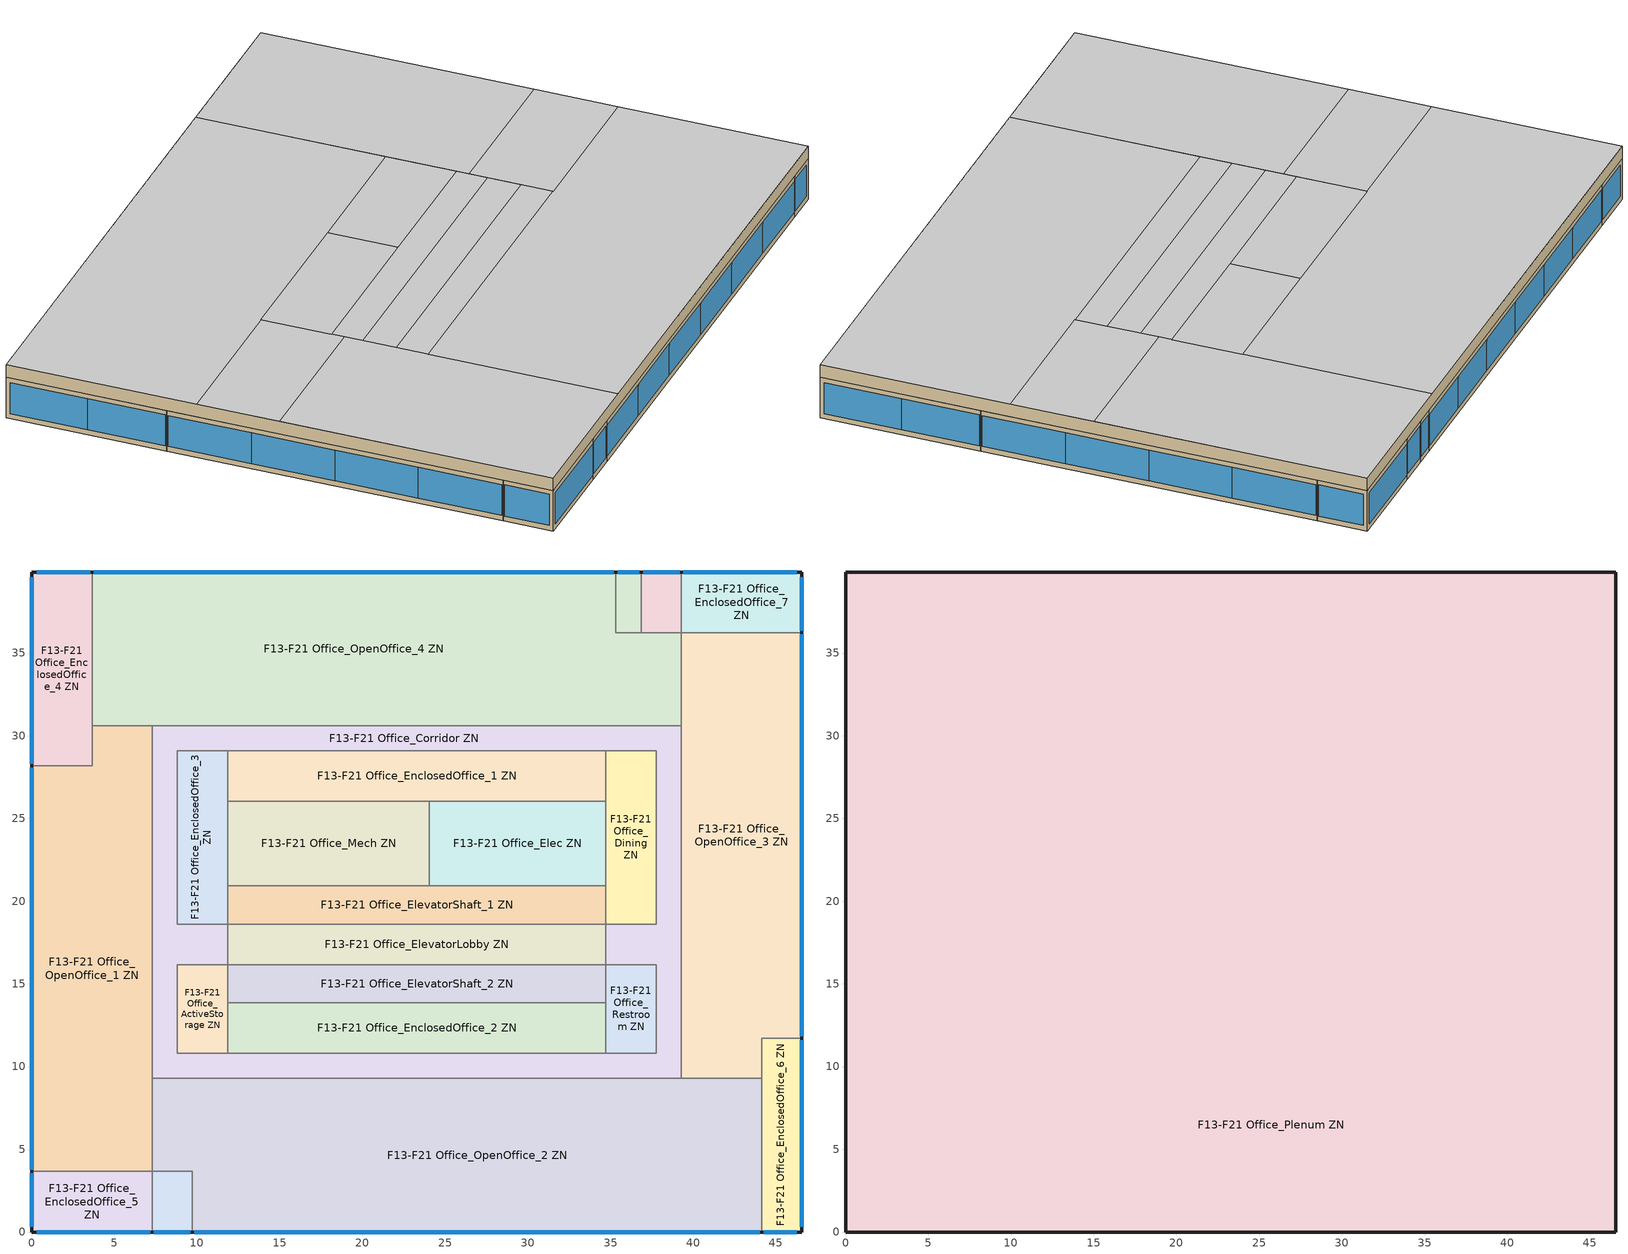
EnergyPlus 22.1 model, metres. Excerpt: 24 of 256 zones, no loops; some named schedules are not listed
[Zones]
F13-F21 Office_ActiveStorage ZN
 floor adiabatic (Adiabatic floor construction): 11.86,16.17 11.86,10.81 8.81,10.81 8.81,16.17 z69.31
 wall to F13-F21 Office_EnclosedOffice_2 ZN (Typical Interior Wall): 11.86,10.81 11.86,13.85 z69.31:72.51
 wall to F13-F21 Office_ElevatorShaft_2 ZN (Typical Interior Wall): 11.86,13.85 11.86,16.17 z69.31:72.51
 wall to F13-F21 Office_Corridor ZN (Typical Interior Wall): 11.86,16.17 8.81,16.17 8.81,10.81 11.86,10.81 z69.31:72.51
F13-F21 Office_Classroom ZN
 floor adiabatic (Adiabatic floor construction): 36.85,39.9 36.85,36.24 35.33,36.24 35.33,39.9 z69.31
 wall outside (Typical Insulated Steel Framed Exterior Wall R-20.41): 36.85,39.9 35.33,39.9 z69.31:72.51
 wall to F13-F21 Office_ConfRoom_2 ZN (Typical Interior Wall): 36.85,36.24 36.85,39.9 z69.31:72.51
 wall to F13-F21 Office_OpenOffice_4 ZN (Typical Interior Wall): 35.33,39.9 35.33,36.24 36.85,36.24 z69.31:72.51
 window (U 0.34 SHGC 0.38 Simple Glazing): 36.74,39.9 35.44,39.9 z69.71:72.21
F13-F21 Office_ConfRoom_1 ZN
 floor adiabatic (Adiabatic floor construction): 9.72,3.66 9.72,0 7.28,0 7.28,3.66 z69.31
 wall outside (Typical Insulated Steel Framed Exterior Wall R-20.41): 7.28,0 9.72,0 z69.31:72.51
 wall to F13-F21 Office_OpenOffice_2 ZN (Typical Interior Wall): 9.72,0 9.72,3.66 7.28,3.66 z69.31:72.51
 wall to F13-F21 Office_EnclosedOffice_5 ZN (Typical Interior Wall): 7.28,3.66 7.28,0 z69.31:72.51
 window (U 0.34 SHGC 0.38 Simple Glazing): 7.4,0 9.61,0 z69.71:72.19
F13-F21 Office_ConfRoom_2 ZN
 floor adiabatic (Adiabatic floor construction): 39.29,39.9 39.29,36.24 36.85,36.24 36.85,39.9 z69.31
 wall outside (Typical Insulated Steel Framed Exterior Wall R-20.41): 39.29,39.9 36.85,39.9 z69.31:72.51
 wall to F13-F21 Office_EnclosedOffice_7 ZN (Typical Interior Wall): 39.29,36.24 39.29,39.9 z69.31:72.51
 wall to F13-F21 Office_OpenOffice_4 ZN (Typical Interior Wall): 36.85,36.24 39.29,36.24 z69.31:72.51
 window (U 0.34 SHGC 0.38 Simple Glazing): 39.17,39.9 36.97,39.9 z69.71:72.19
F13-F21 Office_Corridor ZN
 floor adiabatic (Adiabatic floor construction): 8.81,29.09 8.81,19.95 7.28,19.95 7.28,29.09 z69.31; 37.76,18.61 37.76,16.17 34.72,16.17 34.72,18.61 z69.31; 39.29,30.62 39.29,19.95 37.76,19.95 37.76,30.62 z69.31; 11.86,18.61 11.86,16.17 8.81,16.17 8.81,18.61 z69.31; 39.29,10.81 39.29,9.28 8.81,9.28 8.81,10.81 z69.31; 39.29,19.95 39.29,10.81 37.76,10.81 37.76,19.95 z69.31; 37.76,30.62 37.76,29.09 7.28,29.09 7.28,30.62 z69.31; 8.81,19.95 8.81,9.28 7.28,9.28 7.28,19.95 z69.31
 wall to F13-F21 Office_Restroom ZN (Typical Interior Wall): 34.72,16.17 37.76,16.17 37.76,10.81 34.72,10.81 z69.31:72.51
 wall to F13-F21 Office_EnclosedOffice_2 ZN (Typical Interior Wall): 34.72,10.81 11.86,10.81 z69.31:72.51
 wall to F13-F21 Office_ElevatorLobby ZN (Typical Interior Wall): 11.86,16.17 11.86,18.61 / 34.72,18.61 34.72,16.17 z69.31:72.51
 wall to F13-F21 Office_EnclosedOffice_3 ZN (Typical Interior Wall): 11.86,18.61 8.81,18.61 8.81,29.09 11.86,29.09 z69.31:72.51
 wall to F13-F21 Office_Dining ZN (Typical Interior Wall): 34.72,29.09 37.76,29.09 37.76,18.61 34.72,18.61 z69.31:72.51
 wall to F13-F21 Office_EnclosedOffice_1 ZN (Typical Interior Wall): 11.86,29.09 34.72,29.09 z69.31:72.51
 wall to F13-F21 Office_OpenOffice_3 ZN (Typical Interior Wall): 39.29,9.28 39.29,30.62 z69.31:72.51
 wall to F13-F21 Office_OpenOffice_4 ZN (Typical Interior Wall): 39.29,30.62 7.28,30.62 z69.31:72.51
 wall to F13-F21 Office_OpenOffice_1 ZN (Typical Interior Wall): 7.28,30.62 7.28,9.28 z69.31:72.51
 wall to F13-F21 Office_OpenOffice_2 ZN (Typical Interior Wall): 7.28,9.28 39.29,9.28 z69.31:72.51
F13-F21 Office_Dining ZN
 floor adiabatic (Adiabatic floor construction): 37.76,29.09 37.76,18.61 34.72,18.61 34.72,29.09 z69.31
 wall to F13-F21 Office_EnclosedOffice_1 ZN (Typical Interior Wall): 34.72,29.09 34.72,26.05 z69.31:72.51
 wall to F13-F21 Office_Elec ZN (Typical Interior Wall): 34.72,26.05 34.72,20.92 z69.31:72.51
 wall to F13-F21 Office_ElevatorShaft_1 ZN (Typical Interior Wall): 34.72,20.92 34.72,18.61 z69.31:72.51
F13-F21 Office_Elec ZN
 floor adiabatic (Adiabatic floor construction): 34.72,26.05 34.72,20.92 24.05,20.92 24.05,26.05 z69.31
 wall to F13-F21 Office_EnclosedOffice_1 ZN (Typical Interior Wall): 34.72,26.05 24.05,26.05 z69.31:72.51
 wall to F13-F21 Office_Mech ZN (Typical Interior Wall): 24.05,26.05 24.05,20.92 z69.31:72.51
 wall to F13-F21 Office_ElevatorShaft_1 ZN (Typical Interior Wall): 24.05,20.92 34.72,20.92 z69.31:72.51
F13-F21 Office_ElevatorLobby ZN
 floor adiabatic (Adiabatic floor construction): 34.72,18.61 34.72,16.17 11.86,16.17 11.86,18.61 z69.31
 wall to F13-F21 Office_ElevatorShaft_1 ZN (Typical Interior Wall): 34.72,18.61 11.86,18.61 z69.31:72.51
 wall to F13-F21 Office_ElevatorShaft_2 ZN (Typical Interior Wall): 11.86,16.17 34.72,16.17 z69.31:72.51
F13-F21 Office_ElevatorShaft_1 ZN
 floor adiabatic (Adiabatic floor construction): 34.72,20.92 34.72,18.61 11.86,18.61 11.86,20.92 z69.31
 wall to F13-F21 Office_Mech ZN (Typical Interior Wall): 24.05,20.92 11.86,20.92 z69.31:72.51
 wall to F13-F21 Office_EnclosedOffice_3 ZN (Typical Interior Wall): 11.86,20.92 11.86,18.61 z69.31:72.51
F13-F21 Office_ElevatorShaft_2 ZN
 floor adiabatic (Adiabatic floor construction): 34.72,16.17 34.72,13.85 11.86,13.85 11.86,16.17 z69.31
 wall to F13-F21 Office_Restroom ZN (Typical Interior Wall): 34.72,13.85 34.72,16.17 z69.31:72.51
 wall to F13-F21 Office_EnclosedOffice_2 ZN (Typical Interior Wall): 11.86,13.85 34.72,13.85 z69.31:72.51
F13-F21 Office_EnclosedOffice_1 ZN
 floor adiabatic (Adiabatic floor construction): 34.72,29.09 34.72,26.05 11.86,26.05 11.86,29.09 z69.31
 wall to F13-F21 Office_EnclosedOffice_3 ZN (Typical Interior Wall): 11.86,29.09 11.86,26.05 z69.31:72.51
 wall to F13-F21 Office_Mech ZN (Typical Interior Wall): 11.86,26.05 24.05,26.05 z69.31:72.51
F13-F21 Office_EnclosedOffice_2 ZN
 floor adiabatic (Adiabatic floor construction): 34.72,13.85 34.72,10.81 11.86,10.81 11.86,13.85 z69.31
 wall to F13-F21 Office_Restroom ZN (Typical Interior Wall): 34.72,10.81 34.72,13.85 z69.31:72.51
F13-F21 Office_EnclosedOffice_3 ZN
 floor adiabatic (Adiabatic floor construction): 11.86,29.09 11.86,18.61 8.81,18.61 8.81,29.09 z69.31
 wall to F13-F21 Office_Mech ZN (Typical Interior Wall): 11.86,20.92 11.86,26.05 z69.31:72.51
F13-F21 Office_EnclosedOffice_4 ZN
 floor adiabatic (Adiabatic floor construction): 3.66,39.9 3.66,28.18 0,28.18 0,39.9 z69.31
 wall outside (Typical Insulated Steel Framed Exterior Wall R-20.41): 3.66,39.9 0,39.9 0,28.18 z69.31:72.51
 wall to F13-F21 Office_OpenOffice_1 ZN (Typical Interior Wall): 0,28.18 3.66,28.18 3.66,30.62 z69.31:72.51
 wall to F13-F21 Office_OpenOffice_4 ZN (Typical Interior Wall): 3.66,30.62 3.66,39.9 z69.31:72.51
 window (U 0.34 SHGC 0.38 Simple Glazing): 3.54,39.9 0.31,39.9 z69.71:72.18
 window (Office_EnclosedOffice_4_Wall_5_0_0_0_0_1_Win 2 Wind Cons U-0.34 SHGC 0.33): 0,33.94 0,28.3 z69.71:72.16
 window (Office_EnclosedOffice_4_Wall_5_0_0_1_0_0_Win 2 Wind Cons U-0.34 SHGC 0.33): 0,39.59 0,33.94 z69.71:72.16
F13-F21 Office_EnclosedOffice_5 ZN
 floor adiabatic (Adiabatic floor construction): 7.28,3.66 7.28,0 0,0 0,3.66 z69.31
 wall outside (Typical Insulated Steel Framed Exterior Wall R-20.41): 0,3.66 0,0 7.28,0 z69.31:72.51
 wall to F13-F21 Office_OpenOffice_1 ZN (Typical Interior Wall): 7.28,3.66 0,3.66 z69.31:72.51
 window (Office_EnclosedOffice_5_Wall_4_0_0_0_0_0_Win 2 Wind Cons U-0.34 SHGC 0.33): 0,3.54 0,0.31 z69.71:72.18
 window (U 0.34 SHGC 0.38 Simple Glazing): 0.31,0 7.17,0 z69.71:72.17
F13-F21 Office_EnclosedOffice_6 ZN
 floor adiabatic (Adiabatic floor construction): 46.57,11.72 46.57,0 44.13,0 44.13,11.72 z69.31
 wall outside (Typical Insulated Steel Framed Exterior Wall R-20.41): 44.13,0 46.57,0 46.57,11.72 z69.31:72.51
 wall to F13-F21 Office_OpenOffice_3 ZN (Typical Interior Wall): 46.57,11.72 44.13,11.72 44.13,9.28 z69.31:72.51
 wall to F13-F21 Office_OpenOffice_2 ZN (Typical Interior Wall): 44.13,9.28 44.13,0 z69.31:72.51
 window (Office_EnclosedOffice_6_Wall_2_0_0_0_0_1_Win 2 Wind Cons U-0.34 SHGC 0.33): 46.57,5.96 46.57,11.6 z69.71:72.16
 window (Office_EnclosedOffice_6_Wall_2_0_0_1_0_0_Win 2 Wind Cons U-0.34 SHGC 0.33): 46.57,0.31 46.57,5.95 z69.71:72.16
 window (U 0.34 SHGC 0.38 Simple Glazing): 44.25,0 46.27,0 z69.71:72.19
F13-F21 Office_EnclosedOffice_7 ZN
 floor adiabatic (Adiabatic floor construction): 46.57,39.9 46.57,36.24 39.29,36.24 39.29,39.9 z69.31
 wall outside (Typical Insulated Steel Framed Exterior Wall R-20.41): 46.57,36.24 46.57,39.9 39.29,39.9 z69.31:72.51
 wall to F13-F21 Office_OpenOffice_3 ZN (Typical Interior Wall): 39.29,36.24 46.57,36.24 z69.31:72.51
 window (Office_EnclosedOffice_7_Wall_2_0_0_0_0_0_Win 2 Wind Cons U-0.34 SHGC 0.33): 46.57,36.36 46.57,39.59 z69.71:72.18
 window (U 0.34 SHGC 0.38 Simple Glazing): 46.27,39.9 39.4,39.9 z69.71:72.17
F13-F21 Office_Mech ZN
 floor adiabatic (Adiabatic floor construction): 24.05,26.05 24.05,20.92 11.86,20.92 11.86,26.05 z69.31
F13-F21 Office_OpenOffice_1 ZN
 floor adiabatic (Adiabatic floor construction): 7.28,30.62 7.28,28.18 3.66,28.18 3.66,30.62 z69.31; 7.28,28.18 7.28,3.66 0,3.66 0,28.18 z69.31
 wall outside (Typical Insulated Steel Framed Exterior Wall R-20.41): 0,28.18 0,3.66 z69.31:72.51
 wall to F13-F21 Office_OpenOffice_4 ZN (Typical Interior Wall): 7.28,30.62 3.66,30.62 z69.31:72.51
 wall to F13-F21 Office_OpenOffice_2 ZN (Typical Interior Wall): 7.28,3.66 7.28,9.28 z69.31:72.51
 window (Office_OpenOffice_1_Wall_6_0_0_0_0_3_Win 2 Wind Cons U-0.34 SHGC 0.33): 0,9.84 0,3.77 z69.71:72.16
 window (Office_OpenOffice_1_Wall_6_0_0_1_0_2_Win 2 Wind Cons U-0.34 SHGC 0.33): 0,15.92 0,9.85 z69.71:72.16
 window (Office_OpenOffice_1_Wall_6_0_0_2_0_1_Win 2 Wind Cons U-0.34 SHGC 0.33): 0,21.99 0,15.92 z69.71:72.16
 window (Office_OpenOffice_1_Wall_6_0_0_3_0_0_Win 2 Wind Cons U-0.34 SHGC 0.33): 0,28.06 0,21.99 z69.71:72.16
F13-F21 Office_OpenOffice_2 ZN
 floor adiabatic (Adiabatic floor construction): 44.13,9.28 44.13,0 9.72,0 9.72,9.28 z69.31; 9.72,9.28 9.72,3.66 7.28,3.66 7.28,9.28 z69.31
 wall outside (Typical Insulated Steel Framed Exterior Wall R-20.41): 9.72,0 44.13,0 z69.31:72.51
 wall to F13-F21 Office_OpenOffice_3 ZN (Typical Interior Wall): 44.13,9.28 39.29,9.28 z69.31:72.51
 window (U 0.34 SHGC 0.38 Simple Glazing): 38.33,0 44.02,0 / 32.63,0 38.32,0 / 15.54,0 21.23,0 / 21.23,0 26.93,0 / 26.93,0 32.62,0 / 9.84,0 15.53,0 z69.71:72.16
F13-F21 Office_OpenOffice_3 ZN
 floor adiabatic (Adiabatic floor construction): 46.57,36.24 46.57,11.72 39.29,11.72 39.29,36.24 z69.31; 44.13,11.72 44.13,9.28 39.29,9.28 39.29,11.72 z69.31
 wall outside (Typical Insulated Steel Framed Exterior Wall R-20.41): 46.57,11.72 46.57,36.24 z69.31:72.51
 wall to F13-F21 Office_OpenOffice_4 ZN (Typical Interior Wall): 39.29,36.24 39.29,30.62 z69.31:72.51
 window (Office_OpenOffice_3_Wall_2_0_0_0_0_3_Win 2 Wind Cons U-0.34 SHGC 0.33): 46.57,30.05 46.57,36.12 z69.71:72.16
 window (Office_OpenOffice_3_Wall_2_0_0_1_0_2_Win 2 Wind Cons U-0.34 SHGC 0.33): 46.57,23.98 46.57,30.05 z69.71:72.16
 window (Office_OpenOffice_3_Wall_2_0_0_2_0_1_Win 2 Wind Cons U-0.34 SHGC 0.33): 46.57,17.91 46.57,23.98 z69.71:72.16
 window (Office_OpenOffice_3_Wall_2_0_0_3_0_0_Win 2 Wind Cons U-0.34 SHGC 0.33): 46.57,11.84 46.57,17.91 z69.71:72.16
F13-F21 Office_OpenOffice_4 ZN
 floor adiabatic (Adiabatic floor construction): 35.33,39.9 35.33,30.62 3.66,30.62 3.66,39.9 z69.31; 39.29,36.24 39.29,30.62 35.33,30.62 35.33,36.24 z69.31
 wall outside (Typical Insulated Steel Framed Exterior Wall R-20.41): 35.33,39.9 3.66,39.9 z69.31:72.51
 window (U 0.34 SHGC 0.38 Simple Glazing): 35.21,39.9 29.97,39.9 / 29.97,39.9 24.73,39.9 / 24.73,39.9 19.49,39.9 / 19.49,39.9 14.25,39.9 / 14.25,39.9 9.01,39.9 / 9.01,39.9 3.77,39.9 z69.71:72.16
F13-F21 Office_Restroom ZN
 floor adiabatic (Adiabatic floor construction): 37.76,16.17 37.76,10.81 34.72,10.81 34.72,16.17 z69.31
F13-F21 Office_Plenum ZN
 floor to F13-F21 Office_Classroom ZN (Typical Interior Floor): 36.85,39.9 36.85,36.24 35.33,36.24 35.33,39.9 z72.51
 floor to F13-F21 Office_Dining ZN (Typical Interior Floor): 37.76,29.09 37.76,18.61 34.72,18.61 34.72,29.09 z72.51
 floor to F13-F21 Office_Corridor ZN (Typical Interior Floor): 11.86,18.61 11.86,16.17 8.81,16.17 8.81,18.61 z72.51; 39.29,29.09 39.29,19.95 37.76,19.95 37.76,29.09 z72.51; 39.29,30.62 39.29,29.09 8.81,29.09 8.81,30.62 z72.51; 8.81,19.95 8.81,10.81 7.28,10.81 7.28,19.95 z72.51; 8.81,30.62 8.81,19.95 7.28,19.95 7.28,30.62 z72.51; 37.76,10.81 37.76,9.28 7.28,9.28 7.28,10.81 z72.51; 37.76,18.61 37.76,16.17 34.72,16.17 34.72,18.61 z72.51; 39.29,19.95 39.29,9.28 37.76,9.28 37.76,19.95 z72.51
 floor to F13-F21 Office_OpenOffice_3 ZN (Typical Interior Floor): 46.57,36.24 46.57,11.72 44.13,11.72 44.13,36.24 z72.51; 44.13,36.24 44.13,9.28 39.29,9.28 39.29,36.24 z72.51
 floor to F13-F21 Office_EnclosedOffice_5 ZN (Typical Interior Floor): 7.28,3.66 7.28,0 0,0 0,3.66 z72.51
 floor to F13-F21 Office_EnclosedOffice_4 ZN (Typical Interior Floor): 3.66,39.9 3.66,28.18 0,28.18 0,39.9 z72.51
 floor to F13-F21 Office_Mech ZN (Typical Interior Floor): 24.05,26.05 24.05,20.92 11.86,20.92 11.86,26.05 z72.51
 floor to F13-F21 Office_Elec ZN (Typical Interior Floor): 34.72,26.05 34.72,20.92 24.05,20.92 24.05,26.05 z72.51
 floor to F13-F21 Office_ActiveStorage ZN (Typical Interior Floor): 11.86,16.17 11.86,10.81 8.81,10.81 8.81,16.17 z72.51
 floor to F13-F21 Office_EnclosedOffice_2 ZN (Typical Interior Floor): 34.72,13.85 34.72,10.81 11.86,10.81 11.86,13.85 z72.51
 floor to F13-F21 Office_Restroom ZN (Typical Interior Floor): 37.76,16.17 37.76,10.81 34.72,10.81 34.72,16.17 z72.51
 floor to F13-F21 Office_ConfRoom_2 ZN (Typical Interior Floor): 39.29,39.9 39.29,36.24 36.85,36.24 36.85,39.9 z72.51
 floor to F13-F21 Office_EnclosedOffice_1 ZN (Typical Interior Floor): 34.72,29.09 34.72,26.05 11.86,26.05 11.86,29.09 z72.51
 floor to F13-F21 Office_ElevatorLobby ZN (Typical Interior Floor): 34.72,18.61 34.72,16.17 11.86,16.17 11.86,18.61 z72.51
 floor to F13-F21 Office_ElevatorShaft_2 ZN (Typical Interior Floor): 34.72,16.17 34.72,13.85 11.86,13.85 11.86,16.17 z72.51
 floor to F13-F21 Office_EnclosedOffice_7 ZN (Typical Interior Floor): 46.57,39.9 46.57,36.24 39.29,36.24 39.29,39.9 z72.51
 floor to F13-F21 Office_OpenOffice_4 ZN (Typical Interior Floor): 35.33,39.9 35.33,36.24 3.66,36.24 3.66,39.9 z72.51; 39.29,36.24 39.29,30.62 3.66,30.62 3.66,36.24 z72.51
 floor to F13-F21 Office_ConfRoom_1 ZN (Typical Interior Floor): 9.72,3.66 9.72,0 7.28,0 7.28,3.66 z72.51
 floor to F13-F21 Office_OpenOffice_2 ZN (Typical Interior Floor): 44.13,3.66 44.13,0 9.72,0 9.72,3.66 z72.51; 44.13,9.28 44.13,3.66 7.28,3.66 7.28,9.28 z72.51
 floor to F13-F21 Office_EnclosedOffice_6 ZN (Typical Interior Floor): 46.57,11.72 46.57,0 44.13,0 44.13,11.72 z72.51
 floor to F13-F21 Office_OpenOffice_1 ZN (Typical Interior Floor): 3.66,28.18 3.66,3.66 0,3.66 0,28.18 z72.51; 7.28,30.62 7.28,3.66 3.66,3.66 3.66,30.62 z72.51
 floor to F13-F21 Office_EnclosedOffice_3 ZN (Typical Interior Floor): 11.86,29.09 11.86,18.61 8.81,18.61 8.81,29.09 z72.51
 floor to F13-F21 Office_ElevatorShaft_1 ZN (Typical Interior Floor): 34.72,20.92 34.72,18.61 11.86,18.61 11.86,20.92 z72.51
 wall outside (Typical Insulated Steel Framed Exterior Wall R-20.41): 46.57,0 46.57,39.9 0,39.9 0,0 46.57,0 z72.51:73.52
 ceiling adiabatic (Adiabatic floor construction): 24.05,20.92 24.05,26.05 11.86,26.05 11.86,20.92 z73.52; 34.72,20.92 34.72,26.05 24.05,26.05 24.05,20.92 z73.52; 46.57,13.85 46.57,19.95 34.72,19.95 34.72,13.85 z73.52; 46.57,19.95 46.57,39.9 34.72,39.9 34.72,19.95 z73.52; 46.57,0 46.57,13.85 11.86,13.85 11.86,0 z73.52; 34.72,26.05 34.72,39.9 0,39.9 0,26.05 z73.52; 11.86,0 11.86,19.95 0,19.95 0,0 z73.52; 11.86,19.95 11.86,26.05 0,26.05 0,19.95 z73.52; 34.72,13.85 34.72,16.17 11.86,16.17 11.86,13.85 z73.52; 34.72,16.17 34.72,18.61 11.86,18.61 11.86,16.17 z73.52; 34.72,18.61 34.72,20.92 11.86,20.92 11.86,18.61 z73.52
[Building]
-SuperTallBuilding-ASHRAE 169-2013-6A created: 2026-04-17 12:02:49 -0400: North Axis {deg}=0; Terrain=Suburbs; Loads Convergence Tolerance Value {W}=0.04; Temperature Convergence Tolerance Value {deltaC}=0.4; Solar Distribution=FullExterior; Maximum Number of Warmup Days=25; Minimum Number of Warmup Days=6
[Site:Location]
Rochester International Arpt_MN_USA: Latitude {deg}=43.9; Longitude {deg}=-92.5; Time Zone {hr}=-6; Elevation {m}=398
[Site:GroundTemperature:Deep]
5.5, 1.7, -0.6, -1.3, 0.1, 3.2, 7.1, 10.9, 13.4, 14, 12.6, 9.5
[Site:GroundTemperature:FCfactorMethod]
January Ground Temperature {C}=7.4; February Ground Temperature {C}=-0; March Ground Temperature {C}=-7.6; April Ground Temperature {C}=-12.6; May Ground Temperature {C}=-7.7; June Ground Temperature {C}=0.3; July Ground Temperature {C}=7; August Ground Temperature {C}=14.2; September Ground Temperature {C}=19.2; October Ground Temperature {C}=20.9; November Ground Temperature {C}=20; December Ground Temperature {C}=15.4
[Site:GroundTemperature:Shallow]
-2.2, -7.4, -8.8, -7.6, -0.6, 7.3, 14.6, 20, 21.5, 19, 13, 5.4
[Site:WaterMainsTemperature]
Calculation Method=Correlation; Annual Average Outdoor Air Temperature {C}=6.375; Maximum Difference In Monthly Average Outdoor Air Temperatures {deltaC}=33.5
[SizingPeriod:DesignDay] Day of Month=21; Dry-Bulb Temperature Range Modifier Type=DefaultMultipliers; Humidity Condition Type=Wetbulb; Barometric Pressure {Pa}=96634; Rain Indicator=No; Snow Indicator=No; Daylight Saving Time Indicator=No; Begin Environment Reset Mode=FullResetAtBeginEnvironment
Name | Month | Day Type | Maximum Dry-Bulb Temperature {C} | Daily Dry-Bulb Temperature Range {deltaC} | Wetbulb or DewPoint at Maximum Dry-Bulb {C} | Wind Speed {m/s} | Wind Direction {deg} | Solar Model Indicator | ASHRAE Clear Sky Optical Depth for Beam Irradiance (taub) | ASHRAE Clear Sky Optical Depth for Diffuse Irradiance (taud) | Sky Clearness
Rochester International Arpt Ann Clg .4% Condns DB=>MWB | 7 | SummerDesignDay | 31.2 | 10.6 | 23.1 | 6.7 | 200 | ASHRAETau | 0.404 | 2.226
Rochester International Arpt Ann Clg .4% Condns WB=>MDB | 7 | SummerDesignDay | 29.2 | 10.6 | 24.9 | 6.7 | 200 | ASHRAETau | 0.404 | 2.226
Rochester International Arpt Ann Htg 99.6% Condns DB | 1 | WinterDesignDay | -26.2 | 0 | -26.2 | 5.7 | 310 | ASHRAEClearSky |  |  | 0
[Material] Thermal Absorptance=0.9; Solar Absorptance=0.7
Name | Roughness | Thickness {m} | Conductivity {W/m-K} | Density {kg/m3} | Specific Heat {J/kg-K} | Visible Absorptance
100mm Normalweight concrete floor | MediumSmooth | 0.1016 | 2.31 | 2322 | 832 | 0.7
25mm Stucco | Smooth | 0.0254 | 0.72 | 1856 | 840 | 0.7
5/8 in. Gypsum Board | MediumSmooth | 0.0159 | 0.16 | 800 | 1090 | 0.7
G01 13mm gypsum board | Smooth | 0.0127 | 0.16 | 800 | 1090 | 0.5
Std Wood 6inch | MediumSmooth | 0.15 | 0.12 | 540 | 1210 | 0.7
[Material:NoMass] Thermal Absorptance=0.9; Solar Absorptance=0.7
Name | Roughness | Thermal Resistance {m2-K/W} | Visible Absorptance
CP02 CARPET PAD | VeryRough | 0.21648 | 0.8
Nonres_Floor_Insulation | MediumSmooth | 2.88292 | 0.7
Typical Insulation R-18.23 | Smooth | 3.21036 | 0.7
[WindowMaterial:SimpleGlazingSystem] U-Factor {W/m2-K}=1.93061; Visible Transmittance=0.81
Name | Solar Heat Gain Coefficient
Office_EnclosedOffice_4_Wall_5_0_0_0_0_1_Win 2 Wind SG Mat U-0.34 SHGC 0.33; Office_EnclosedOffice_4_Wall_5_0_0_1_0_0_Win 2 Wind SG Mat U-0.34 SHGC 0.33; Office_EnclosedOffice_5_Wall_4_0_0_0_0_0_Win 2 Wind SG Mat U-0.34 SHGC 0.33; Office_EnclosedOffice_6_Wall_2_0_0_0_0_1_Win 2 Wind SG Mat U-0.34 SHGC 0.33; Office_EnclosedOffice_6_Wall_2_0_0_1_0_0_Win 2 Wind SG Mat U-0.34 SHGC 0.33; Office_EnclosedOffice_7_Wall_2_0_0_0_0_0_Win 2 Wind SG Mat U-0.34 SHGC 0.33; Office_OpenOffice_1_Wall_6_0_0_0_0_3_Win 2 Wind SG Mat U-0.34 SHGC 0.33; Office_OpenOffice_1_Wall_6_0_0_1_0_2_Win 2 Wind SG Mat U-0.34 SHGC 0.33; Office_OpenOffice_1_Wall_6_0_0_2_0_1_Win 2 Wind SG Mat U-0.34 SHGC 0.33; Office_OpenOffice_1_Wall_6_0_0_3_0_0_Win 2 Wind SG Mat U-0.34 SHGC 0.33; Office_OpenOffice_3_Wall_2_0_0_0_0_3_Win 2 Wind SG Mat U-0.34 SHGC 0.33; Office_OpenOffice_3_Wall_2_0_0_1_0_2_Win 2 Wind SG Mat U-0.34 SHGC 0.33; Office_OpenOffice_3_Wall_2_0_0_2_0_1_Win 2 Wind SG Mat U-0.34 SHGC 0.33; Office_OpenOffice_3_Wall_2_0_0_3_0_0_Win 2 Wind SG Mat U-0.34 SHGC 0.33 | 0.33
U 0.34 SHGC 0.38 Simple Glazing | 0.38
[Construction]
Adiabatic floor construction: CP02 CARPET PAD, 100mm Normalweight concrete floor, Nonres_Floor_Insulation
InteriorFurnishings: Std Wood 6inch
Office_EnclosedOffice_4_Wall_5_0_0_0_0_1_Win 2 Wind Cons U-0.34 SHGC 0.33: Office_EnclosedOffice_4_Wall_5_0_0_0_0_1_Win 2 Wind SG Mat U-0.34 SHGC 0.33
Office_EnclosedOffice_4_Wall_5_0_0_1_0_0_Win 2 Wind Cons U-0.34 SHGC 0.33: Office_EnclosedOffice_4_Wall_5_0_0_1_0_0_Win 2 Wind SG Mat U-0.34 SHGC 0.33
Office_EnclosedOffice_5_Wall_4_0_0_0_0_0_Win 2 Wind Cons U-0.34 SHGC 0.33: Office_EnclosedOffice_5_Wall_4_0_0_0_0_0_Win 2 Wind SG Mat U-0.34 SHGC 0.33
Office_EnclosedOffice_6_Wall_2_0_0_0_0_1_Win 2 Wind Cons U-0.34 SHGC 0.33: Office_EnclosedOffice_6_Wall_2_0_0_0_0_1_Win 2 Wind SG Mat U-0.34 SHGC 0.33
Office_EnclosedOffice_6_Wall_2_0_0_1_0_0_Win 2 Wind Cons U-0.34 SHGC 0.33: Office_EnclosedOffice_6_Wall_2_0_0_1_0_0_Win 2 Wind SG Mat U-0.34 SHGC 0.33
Office_EnclosedOffice_7_Wall_2_0_0_0_0_0_Win 2 Wind Cons U-0.34 SHGC 0.33: Office_EnclosedOffice_7_Wall_2_0_0_0_0_0_Win 2 Wind SG Mat U-0.34 SHGC 0.33
Office_OpenOffice_1_Wall_6_0_0_0_0_3_Win 2 Wind Cons U-0.34 SHGC 0.33: Office_OpenOffice_1_Wall_6_0_0_0_0_3_Win 2 Wind SG Mat U-0.34 SHGC 0.33
Office_OpenOffice_1_Wall_6_0_0_1_0_2_Win 2 Wind Cons U-0.34 SHGC 0.33: Office_OpenOffice_1_Wall_6_0_0_1_0_2_Win 2 Wind SG Mat U-0.34 SHGC 0.33
Office_OpenOffice_1_Wall_6_0_0_2_0_1_Win 2 Wind Cons U-0.34 SHGC 0.33: Office_OpenOffice_1_Wall_6_0_0_2_0_1_Win 2 Wind SG Mat U-0.34 SHGC 0.33
Office_OpenOffice_1_Wall_6_0_0_3_0_0_Win 2 Wind Cons U-0.34 SHGC 0.33: Office_OpenOffice_1_Wall_6_0_0_3_0_0_Win 2 Wind SG Mat U-0.34 SHGC 0.33
Office_OpenOffice_3_Wall_2_0_0_0_0_3_Win 2 Wind Cons U-0.34 SHGC 0.33: Office_OpenOffice_3_Wall_2_0_0_0_0_3_Win 2 Wind SG Mat U-0.34 SHGC 0.33
Office_OpenOffice_3_Wall_2_0_0_1_0_2_Win 2 Wind Cons U-0.34 SHGC 0.33: Office_OpenOffice_3_Wall_2_0_0_1_0_2_Win 2 Wind SG Mat U-0.34 SHGC 0.33
Office_OpenOffice_3_Wall_2_0_0_2_0_1_Win 2 Wind Cons U-0.34 SHGC 0.33: Office_OpenOffice_3_Wall_2_0_0_2_0_1_Win 2 Wind SG Mat U-0.34 SHGC 0.33
Office_OpenOffice_3_Wall_2_0_0_3_0_0_Win 2 Wind Cons U-0.34 SHGC 0.33: Office_OpenOffice_3_Wall_2_0_0_3_0_0_Win 2 Wind SG Mat U-0.34 SHGC 0.33
Typical Insulated Steel Framed Exterior Wall R-20.41: 25mm Stucco, 5/8 in. Gypsum Board, Typical Insulation R-18.23, 5/8 in. Gypsum Board
Typical Interior Floor: 100mm Normalweight concrete floor, CP02 CARPET PAD
Typical Interior Wall: G01 13mm gypsum board, G01 13mm gypsum board
U 0.34 SHGC 0.38 Simple Glazing: U 0.34 SHGC 0.38 Simple Glazing
[Zone] Multiplier=9
Name | Part of Total Floor Area
F13-F21 Office_ActiveStorage ZN; F13-F21 Office_Classroom ZN; F13-F21 Office_ConfRoom_1 ZN; F13-F21 Office_ConfRoom_2 ZN; F13-F21 Office_Corridor ZN; F13-F21 Office_Dining ZN; F13-F21 Office_Elec ZN; F13-F21 Office_ElevatorLobby ZN; F13-F21 Office_ElevatorShaft_1 ZN; F13-F21 Office_ElevatorShaft_2 ZN; F13-F21 Office_EnclosedOffice_1 ZN; F13-F21 Office_EnclosedOffice_2 ZN; F13-F21 Office_EnclosedOffice_3 ZN; F13-F21 Office_EnclosedOffice_4 ZN; F13-F21 Office_EnclosedOffice_5 ZN; F13-F21 Office_EnclosedOffice_6 ZN; F13-F21 Office_EnclosedOffice_7 ZN; F13-F21 Office_Mech ZN; F13-F21 Office_OpenOffice_1 ZN; F13-F21 Office_OpenOffice_2 ZN; F13-F21 Office_OpenOffice_3 ZN; F13-F21 Office_OpenOffice_4 ZN; F13-F21 Office_Restroom ZN | Yes
F13-F21 Office_Plenum ZN | No
[Space]
Name | Zone | Space Type
F13-F21 Office_ActiveStorage | F13-F21 Office_ActiveStorage ZN | Storage
F13-F21 Office_Classroom | F13-F21 Office_Classroom ZN | Classroom
F13-F21 Office_ConfRoom_1 | F13-F21 Office_ConfRoom_1 ZN | Conference
F13-F21 Office_ConfRoom_2 | F13-F21 Office_ConfRoom_2 ZN | Conference
F13-F21 Office_Corridor | F13-F21 Office_Corridor ZN | Corridor
F13-F21 Office_Dining | F13-F21 Office_Dining ZN | Dining
F13-F21 Office_Elec | F13-F21 Office_Elec ZN | Elec/MechRoom
F13-F21 Office_ElevatorLobby | F13-F21 Office_ElevatorLobby ZN | Elevator Lobby
F13-F21 Office_ElevatorShaft_1 | F13-F21 Office_ElevatorShaft_1 ZN | Elevator Shaft
F13-F21 Office_ElevatorShaft_2 | F13-F21 Office_ElevatorShaft_2 ZN | Elevator Shaft
F13-F21 Office_EnclosedOffice_1 | F13-F21 Office_EnclosedOffice_1 ZN | ClosedOffice
F13-F21 Office_EnclosedOffice_2 | F13-F21 Office_EnclosedOffice_2 ZN | ClosedOffice
F13-F21 Office_EnclosedOffice_3 | F13-F21 Office_EnclosedOffice_3 ZN | ClosedOffice
F13-F21 Office_EnclosedOffice_4 | F13-F21 Office_EnclosedOffice_4 ZN | ClosedOffice
F13-F21 Office_EnclosedOffice_5 | F13-F21 Office_EnclosedOffice_5 ZN | ClosedOffice
F13-F21 Office_EnclosedOffice_6 | F13-F21 Office_EnclosedOffice_6 ZN | ClosedOffice
F13-F21 Office_EnclosedOffice_7 | F13-F21 Office_EnclosedOffice_7 ZN | ClosedOffice
F13-F21 Office_Mech | F13-F21 Office_Mech ZN | Elec/MechRoom
F13-F21 Office_OpenOffice_1 | F13-F21 Office_OpenOffice_1 ZN | OpenOffice
F13-F21 Office_OpenOffice_2 | F13-F21 Office_OpenOffice_2 ZN | OpenOffice
F13-F21 Office_OpenOffice_3 | F13-F21 Office_OpenOffice_3 ZN | OpenOffice
F13-F21 Office_OpenOffice_4 | F13-F21 Office_OpenOffice_4 ZN | OpenOffice
F13-F21 Office_Plenum | F13-F21 Office_Plenum ZN | Plenum Space Type
F13-F21 Office_Restroom | F13-F21 Office_Restroom ZN | Restroom
[SpaceList]
Corridor: F4-F12 Office_Corridor, F13-F21 Office_Corridor, Basement_Corridor, F31-F37 Office_Corridor, F22-F30 Office_Corridor
Elec/MechRoom: F38 Resi_bot_Elec, F1 Retail_F1_Mech, Basement_Mech, F72 Hotel_top_Mech, F55 Hotel_bot_Elec, F72 Hotel_top_Elec, F55 Hotel_bot_Mech, F4-F12 Office_Mech, F4-F12 Office_Elec, F13-F21 Office_Elec, F22-F30 Office_Elec, F2-F3 Retail_F2_Elec, F31-F37 Office_Mech, Basement_Elec, F38 Skylobby_Mech, F38 Skylobby_Elec, F2-F3 Retail_F2_Mech, F31-F37 Office_Elec, F39-F46 Resi_mid_Elec, F38 Resi_bot_Mech, F13-F21 Office_Mech, F1 Retail_F1_Elec, F39-F46 Resi_mid_Mech, F22-F30 Office_Mech, F47-F54 Resi_mid_Mech, F56-F63 Hotel_mid_Elec, F64-F70 Hotel_mid_Mech, F64-F70 Hotel_mid_Elec, F47-F54 Resi_mid_Elec, F56-F63 Hotel_mid_Mech
Elevator Lobby: F22-F30 Office_ElevatorLobby, Basement_ElevatorLobby, F38 Resi_bot_ElevatorLobby, F2-F3 Retail_F2_ElevatorLobby, F64-F70 Hotel_mid_ElevatorLobby, F38 Skylobby_ElevatorLobby, F13-F21 Office_ElevatorLobby, F55 Hotel_bot_ElevatorLobby, F39-F46 Resi_mid_ElevatorLobby, F72 Hotel_top_ElevatorLobby, F1 Retail_F1_ElevatorLobby, F4-F12 Office_ElevatorLobby, F56-F63 Hotel_mid_ElevatorLobby, F47-F54 Resi_mid_ElevatorLobby, F31-F37 Office_ElevatorLobby
Elevator Shaft: F72 Hotel_top_ElevatorShaft_1, F55 Hotel_bot_ElevatorShaft_2, F38 Resi_bot_ElevatorShaft_1, F1 Retail_F1_ElevatorShaft_1, F72 Hotel_top_ElevatorShaft_2, F1 Retail_F1_ElevatorShaft_2, Basement_ElevatorShaft_1, F13-F21 Office_ElevatorShaft_1, F4-F12 Office_ElevatorShaft_2, F38 Resi_bot_ElevatorShaft_2, F2-F3 Retail_F2_ElevatorShaft_2, F4-F12 Office_ElevatorShaft_1, F39-F46 Resi_mid_ElevatorShaft_1, F47-F54 Resi_mid_ElevatorShaft_2, F38 Skylobby_ElevatorShaft_1, F22-F30 Office_ElevatorShaft_2, F22-F30 Office_ElevatorShaft_1, F31-F37 Office_ElevatorShaft_1, F13-F21 Office_ElevatorShaft_2, F31-F37 Office_ElevatorShaft_2, F56-F63 Hotel_mid_ElevatorShaft_2, Basement_ElevatorShaft_2, F39-F46 Resi_mid_ElevatorShaft_2, F2-F3 Retail_F2_ElevatorShaft_1, F38 Skylobby_ElevatorShaft_2, F55 Hotel_bot_ElevatorShaft_1, F47-F54 Resi_mid_ElevatorShaft_1, F64-F70 Hotel_mid_ElevatorShaft_1, F56-F63 Hotel_mid_ElevatorShaft_1, F64-F70 Hotel_mid_ElevatorShaft_2
OpenOffice: F22-F30 Office_OpenOffice_4, F13-F21 Office_OpenOffice_4, F22-F30 Office_OpenOffice_3, F4-F12 Office_OpenOffice_2, F31-F37 Office_OpenOffice_4, F13-F21 Office_OpenOffice_2, F4-F12 Office_OpenOffice_1, F31-F37 Office_OpenOffice_3, F22-F30 Office_OpenOffice_1, F31-F37 Office_OpenOffice_1, F13-F21 Office_OpenOffice_1, F31-F37 Office_OpenOffice_2, F4-F12 Office_OpenOffice_3, F4-F12 Office_OpenOffice_4, F22-F30 Office_OpenOffice_2, Basement_OpenOffice, F13-F21 Office_OpenOffice_3
Plenum Space Type: F1 Retail_F1_Plenum, F72 Hotel_top_Plenum, F4-F12 Office_Plenum, F2-F3 Retail_F2_Plenum, F13-F21 Office_Plenum, F22-F30 Office_Plenum, F31-F37 Office_Plenum, F38 Skylobby_Plenum
Storage: F4-F12 Office_ActiveStorage, F22-F30 Office_ActiveStorage, F31-F37 Office_ActiveStorage, F13-F21 Office_ActiveStorage
Classroom: F4-F12 Office_Classroom, F31-F37 Office_Classroom, F22-F30 Office_Classroom, F13-F21 Office_Classroom
Conference: F31-F37 Office_ConfRoom_1, F4-F12 Office_ConfRoom_2, F13-F21 Office_ConfRoom_2, F13-F21 Office_ConfRoom_1, F22-F30 Office_ConfRoom_2, F31-F37 Office_ConfRoom_2, F22-F30 Office_ConfRoom_1, F4-F12 Office_ConfRoom_1
Dining: F4-F12 Office_Dining, F13-F21 Office_Dining, F22-F30 Office_Dining, F31-F37 Office_Dining
ClosedOffice: F13-F21 Office_EnclosedOffice_5, F4-F12 Office_EnclosedOffice_4, F22-F30 Office_EnclosedOffice_3, F4-F12 Office_EnclosedOffice_2, F4-F12 Office_EnclosedOffice_5, F13-F21 Office_EnclosedOffice_3, F31-F37 Office_EnclosedOffice_5, F13-F21 Office_EnclosedOffice_4, F13-F21 Office_EnclosedOffice_6, F4-F12 Office_EnclosedOffice_1, F13-F21 Office_EnclosedOffice_1, F4-F12 Office_EnclosedOffice_3, F31-F37 Office_EnclosedOffice_4, F31-F37 Office_EnclosedOffice_6, F13-F21 Office_EnclosedOffice_7, F31-F37 Office_EnclosedOffice_1, F22-F30 Office_EnclosedOffice_5, F4-F12 Office_EnclosedOffice_6, F4-F12 Office_EnclosedOffice_7, F31-F37 Office_EnclosedOffice_2, F22-F30 Office_EnclosedOffice_6, F22-F30 Office_EnclosedOffice_7, F22-F30 Office_EnclosedOffice_2, F22-F30 Office_EnclosedOffice_1, F22-F30 Office_EnclosedOffice_4, F31-F37 Office_EnclosedOffice_3, F13-F21 Office_EnclosedOffice_2, F31-F37 Office_EnclosedOffice_7
Restroom: F13-F21 Office_Restroom, F4-F12 Office_Restroom, F31-F37 Office_Restroom, F22-F30 Office_Restroom
[Lights] Design Level Calculation Method=Watts/Area; Return Air Fraction=0.4; Fraction Radiant=0.4; Fraction Visible=0.2; Fraction Replaceable=1
Name | Zone or ZoneList or Space or SpaceList | Schedule | Watts per Floor Area {W/m2}
Corridor Lights | Corridor | OfficeLarge BLDG_LIGHT_SCH_2013 | 4.4132
Elec/MechRoom Lights | Elec/MechRoom | OfficeLarge BLDG_LIGHT_SCH_2013 | 4.62848
Elevator Lobby Lights | Elevator Lobby | OfficeLarge BLDG_LIGHT_SCH | 6.99654
OpenOffice Lights | OpenOffice | OfficeLarge BLDG_LIGHT_SCH_2013 | 6.56599
Storage Lights | Storage | OfficeLarge BLDG_LIGHT_SCH_2013 | 4.09029
Classroom Lights | Classroom | OfficeLarge BLDG_LIGHT_SCH_2013 | 7.64238
Conference Lights | Conference | OfficeLarge BLDG_LIGHT_SCH_2013 | 10.441
Dining Lights | Dining | OfficeLarge BLDG_LIGHT_SCH_2013 | 4.62848
ClosedOffice Lights | ClosedOffice | OfficeLarge BLDG_LIGHT_SCH_2013 | 7.96529
Restroom Lights | Restroom | OfficeLarge BLDG_LIGHT_SCH_2013 | 6.78126
[People] Number of People Schedule=OfficeLarge BLDG_OCC_SCH; Number of People Calculation Method=People/Area; Fraction Radiant=0.3; Activity Level Schedule=OfficeMedium ACTIVITY_SCH; Work Efficiency Schedule=Work Efficiency Schedule; Clothing Insulation Schedule=Clothing Schedule; Air Velocity Schedule=Air Velocity Schedule
Name | Zone or ZoneList or Space or SpaceList | People per Floor Area {person/m2}
Corridor People | Corridor | 0.0107639
Elevator Lobby People | Elevator Lobby | 0.107639
OpenOffice People | OpenOffice | 0.0565105
Classroom People | Classroom | 0.376737
Conference People | Conference | 0.538196
Dining People | Dining | 0.107639
ClosedOffice People | ClosedOffice | 0.0511286
Restroom People | Restroom | 0.107639
[ElectricEquipment] Schedule=OfficeLarge BLDG_EQUIP_SCH; Design Level Calculation Method=Watts/Area; Fraction Latent=0; Fraction Radiant=0.5; Fraction Lost=0
Name | Zone or ZoneList or Space or SpaceList | Watts per Floor Area {W/m2}
Corridor Elec Equip | Corridor | 1.72223
Elec/MechRoom Elec Equip | Elec/MechRoom | 2.90626
Elevator Lobby Elec Equip | Elevator Lobby | 0.753474
OpenOffice Elec Equip | OpenOffice | 7.64238
Classroom Elec Equip | Classroom | 9.99967
Conference Elec Equip | Conference | 3.98265
Dining Elec Equip | Dining | 10.7639
ClosedOffice Elec Equip | ClosedOffice | 6.8889
Restroom Elec Equip | Restroom | 0.753474
[InternalMass] Construction=InteriorFurnishings
Name | Zone or ZoneList | Space or SpaceList | Surface Area {m2}
F13-F21 Office_ActiveStorage Mass | F13-F21 Office_ActiveStorage ZN | F13-F21 Office_ActiveStorage | 32.7014
F13-F21 Office_Classroom Mass | F13-F21 Office_Classroom ZN | F13-F21 Office_Classroom | 11.1484
F13-F21 Office_ConfRoom_1 Mass | F13-F21 Office_ConfRoom_1 ZN | F13-F21 Office_ConfRoom_1 | 17.8374
F13-F21 Office_ConfRoom_2 Mass | F13-F21 Office_ConfRoom_2 ZN | F13-F21 Office_ConfRoom_2 | 17.8374
F13-F21 Office_Corridor Mass | F13-F21 Office_Corridor ZN | F13-F21 Office_Corridor | 336.309
F13-F21 Office_Dining Mass | F13-F21 Office_Dining ZN | F13-F21 Office_Dining | 63.9178
F13-F21 Office_Elec Mass | F13-F21 Office_Elec ZN | F13-F21 Office_Elec | 109.255
F13-F21 Office_ElevatorLobby Mass | F13-F21 Office_ElevatorLobby ZN | F13-F21 Office_ElevatorLobby | 111.484
F13-F21 Office_EnclosedOffice_1 Mass | F13-F21 Office_EnclosedOffice_1 ZN | F13-F21 Office_EnclosedOffice_1 | 139.355
F13-F21 Office_EnclosedOffice_2 Mass | F13-F21 Office_EnclosedOffice_2 ZN | F13-F21 Office_EnclosedOffice_2 | 139.355
F13-F21 Office_EnclosedOffice_3 Mass | F13-F21 Office_EnclosedOffice_3 ZN | F13-F21 Office_EnclosedOffice_3 | 63.9178
F13-F21 Office_EnclosedOffice_4 Mass | F13-F21 Office_EnclosedOffice_4 ZN | F13-F21 Office_EnclosedOffice_4 | 85.7305
F13-F21 Office_EnclosedOffice_5 Mass | F13-F21 Office_EnclosedOffice_5 ZN | F13-F21 Office_EnclosedOffice_5 | 53.289
F13-F21 Office_EnclosedOffice_6 Mass | F13-F21 Office_EnclosedOffice_6 ZN | F13-F21 Office_EnclosedOffice_6 | 57.1541
F13-F21 Office_EnclosedOffice_7 Mass | F13-F21 Office_EnclosedOffice_7 ZN | F13-F21 Office_EnclosedOffice_7 | 53.289
F13-F21 Office_Mech Mass | F13-F21 Office_Mech ZN | F13-F21 Office_Mech | 124.863
F13-F21 Office_OpenOffice_1 Mass | F13-F21 Office_OpenOffice_1 ZN | F13-F21 Office_OpenOffice_1 | 374.948
F13-F21 Office_OpenOffice_2 Mass | F13-F21 Office_OpenOffice_2 ZN | F13-F21 Office_OpenOffice_2 | 666.193
F13-F21 Office_OpenOffice_3 Mass | F13-F21 Office_OpenOffice_3 ZN | F13-F21 Office_OpenOffice_3 | 380.892
F13-F21 Office_OpenOffice_4 Mass | F13-F21 Office_OpenOffice_4 ZN | F13-F21 Office_OpenOffice_4 | 632.406
F13-F21 Office_Plenum Mass | F13-F21 Office_Plenum ZN | F13-F21 Office_Plenum | 3716.4
F13-F21 Office_Restroom Mass | F13-F21 Office_Restroom ZN | F13-F21 Office_Restroom | 32.7014
[ZoneInfiltration:DesignFlowRate] Design Flow Rate Calculation Method=Flow/ExteriorArea; Flow Rate per Exterior Surface Area {m3/s-m2}=0.000610952; Constant Term Coefficient=0.3357; Temperature Term Coefficient=0.0037; Velocity Term Coefficient=0; Velocity Squared Term Coefficient=0.0173
Name | Zone or ZoneList or Space or SpaceList | Schedule
F13-F21 Office_Classroom HVAC Off Infiltration | F13-F21 Office_Classroom ZN | Infiltration HVAC Off Schedule
F13-F21 Office_Classroom HVAC On Infiltration | F13-F21 Office_Classroom ZN | Infiltration HVAC On Schedule
F13-F21 Office_ConfRoom_1 HVAC Off Infiltration | F13-F21 Office_ConfRoom_1 ZN | Infiltration HVAC Off Schedule
F13-F21 Office_ConfRoom_1 HVAC On Infiltration | F13-F21 Office_ConfRoom_1 ZN | Infiltration HVAC On Schedule
F13-F21 Office_ConfRoom_2 HVAC Off Infiltration | F13-F21 Office_ConfRoom_2 ZN | Infiltration HVAC Off Schedule
F13-F21 Office_ConfRoom_2 HVAC On Infiltration | F13-F21 Office_ConfRoom_2 ZN | Infiltration HVAC On Schedule
F13-F21 Office_EnclosedOffice_4 HVAC Off Infiltration | F13-F21 Office_EnclosedOffice_4 ZN | Infiltration HVAC Off Schedule
F13-F21 Office_EnclosedOffice_4 HVAC On Infiltration | F13-F21 Office_EnclosedOffice_4 ZN | Infiltration HVAC On Schedule
F13-F21 Office_EnclosedOffice_5 HVAC Off Infiltration | F13-F21 Office_EnclosedOffice_5 ZN | Infiltration HVAC Off Schedule
F13-F21 Office_EnclosedOffice_5 HVAC On Infiltration | F13-F21 Office_EnclosedOffice_5 ZN | Infiltration HVAC On Schedule
F13-F21 Office_EnclosedOffice_6 HVAC Off Infiltration | F13-F21 Office_EnclosedOffice_6 ZN | Infiltration HVAC Off Schedule
F13-F21 Office_EnclosedOffice_6 HVAC On Infiltration | F13-F21 Office_EnclosedOffice_6 ZN | Infiltration HVAC On Schedule
F13-F21 Office_EnclosedOffice_7 HVAC Off Infiltration | F13-F21 Office_EnclosedOffice_7 ZN | Infiltration HVAC Off Schedule
F13-F21 Office_EnclosedOffice_7 HVAC On Infiltration | F13-F21 Office_EnclosedOffice_7 ZN | Infiltration HVAC On Schedule
F13-F21 Office_OpenOffice_1 HVAC Off Infiltration | F13-F21 Office_OpenOffice_1 ZN | Infiltration HVAC Off Schedule
F13-F21 Office_OpenOffice_1 HVAC On Infiltration | F13-F21 Office_OpenOffice_1 ZN | Infiltration HVAC On Schedule
F13-F21 Office_OpenOffice_2 HVAC Off Infiltration | F13-F21 Office_OpenOffice_2 ZN | Infiltration HVAC Off Schedule
F13-F21 Office_OpenOffice_2 HVAC On Infiltration | F13-F21 Office_OpenOffice_2 ZN | Infiltration HVAC On Schedule
F13-F21 Office_OpenOffice_3 HVAC Off Infiltration | F13-F21 Office_OpenOffice_3 ZN | Infiltration HVAC Off Schedule
F13-F21 Office_OpenOffice_3 HVAC On Infiltration | F13-F21 Office_OpenOffice_3 ZN | Infiltration HVAC On Schedule
F13-F21 Office_OpenOffice_4 HVAC Off Infiltration | F13-F21 Office_OpenOffice_4 ZN | Infiltration HVAC Off Schedule
F13-F21 Office_OpenOffice_4 HVAC On Infiltration | F13-F21 Office_OpenOffice_4 ZN | Infiltration HVAC On Schedule
F13-F21 Office_Plenum HVAC Off Infiltration | F13-F21 Office_Plenum ZN | Infiltration HVAC Off Schedule
F13-F21 Office_Plenum HVAC On Infiltration | F13-F21 Office_Plenum ZN | Infiltration HVAC On Schedule
[Daylighting:Controls] Lighting Control Type=Continuous; Minimum Input Power Fraction for Continuous or ContinuousOff Dimming Control=0.2; Minimum Light Output Fraction for Continuous or ContinuousOff Dimming Control=0.2; Number of Stepped Control Steps=1; Probability Lighting will be Reset When Needed in Manual Stepped Control=1; Glare Calculation Azimuth Angle of View Direction Clockwise from Zone y-Axis {deg}=-0; Maximum Allowable Discomfort Glare Index=22; Illuminance Setpoint at Reference Point 1 {lux}=375; Illuminance Setpoint at Reference Point 2 {lux}=375
Name | Zone or Space | Glare Calculation Daylighting Reference Point | Daylighting Reference Point Name 1 | Fraction of Lights Controlled by Reference Point 1 | Daylighting Reference Point Name 2 | Fraction of Lights Controlled by Reference Point 2
F13-F21 Office_OpenOffice_1 ZN DaylightingControls | F13-F21 Office_OpenOffice_1 ZN | F13-F21 Office_OpenOffice_1 Daylt Sensor 1 | F13-F21 Office_OpenOffice_1 Daylt Sensor 1 | 0.372 | F13-F21 Office_OpenOffice_1 Daylt Sensor 2 | 0.386
F13-F21 Office_OpenOffice_2 ZN DaylightingControls | F13-F21 Office_OpenOffice_2 ZN | F13-F21 Office_OpenOffice_2 Daylt Sensor 1 | F13-F21 Office_OpenOffice_2 Daylt Sensor 1 | 0.294 | F13-F21 Office_OpenOffice_2 Daylt Sensor 2 | 0.302
F13-F21 Office_OpenOffice_3 ZN DaylightingControls | F13-F21 Office_OpenOffice_3 ZN | F13-F21 Office_OpenOffice_3 Daylt Sensor 1 | F13-F21 Office_OpenOffice_3 Daylt Sensor 1 | 0.369 | F13-F21 Office_OpenOffice_3 Daylt Sensor 2 | 0.386
F13-F21 Office_OpenOffice_4 ZN DaylightingControls | F13-F21 Office_OpenOffice_4 ZN | F13-F21 Office_OpenOffice_4 Daylt Sensor 1 | F13-F21 Office_OpenOffice_4 Daylt Sensor 1 | 0.285 | F13-F21 Office_OpenOffice_4 Daylt Sensor 2 | 0.293
[AirLoopHVAC:ReturnPlenum]
Air Loop HVAC Return Plenum 5: Zone=F13-F21 Office_Plenum ZN
[Exterior:Lights] Control Option=AstronomicalClock
Name | Schedule | Design Level {W}
NonDimming Exterior Lights Def | OfficeLarge Exterior_lighting_schedule_a | 12979.2
Occ Sensing Exterior Lights Def | OfficeLarge Exterior_lighting_schedule_b | 43305.1
[Schedule:Week:Daily]
OfficeLarge BLDG_LIGHT_SCH_2013 Week Rule - Jan1-Dec31: OfficeLarge BLDG_LIGHT_SCH_2013 Default, OfficeLarge BLDG_LIGHT_SCH_2013 Wkdy Day, OfficeLarge BLDG_LIGHT_SCH_2013 Wkdy Day, OfficeLarge BLDG_LIGHT_SCH_2013 Wkdy Day, OfficeLarge BLDG_LIGHT_SCH_2013 Wkdy Day, OfficeLarge BLDG_LIGHT_SCH_2013 Wkdy Day, OfficeLarge BLDG_LIGHT_SCH_2013 Sat Day, OfficeLarge BLDG_LIGHT_SCH_2013 Default, OfficeLarge BLDG_LIGHT_SCH_2013 Summer Design Day, OfficeLarge BLDG_LIGHT_SCH_2013 Winter Design Day, OfficeLarge BLDG_LIGHT_SCH_2013 Default, OfficeLarge BLDG_LIGHT_SCH_2013 Default
OfficeLarge BLDG_OCC_SCH Week Rule - Jan1-Dec31: OfficeLarge BLDG_OCC_SCH Default, OfficeLarge BLDG_OCC_SCH Wkdy Day, OfficeLarge BLDG_OCC_SCH Wkdy Day, OfficeLarge BLDG_OCC_SCH Wkdy Day, OfficeLarge BLDG_OCC_SCH Wkdy Day, OfficeLarge BLDG_OCC_SCH Wkdy Day, OfficeLarge BLDG_OCC_SCH Sat Day, OfficeLarge BLDG_OCC_SCH Default, OfficeLarge BLDG_OCC_SCH Summer Design Day, OfficeLarge BLDG_OCC_SCH Winter Design Day, OfficeLarge BLDG_OCC_SCH Default, OfficeLarge BLDG_OCC_SCH Default
OfficeMedium ACTIVITY_SCH Week Rule - Jan1-Dec31: OfficeMedium ACTIVITY_SCH Default, OfficeMedium ACTIVITY_SCH Default, OfficeMedium ACTIVITY_SCH Default, OfficeMedium ACTIVITY_SCH Default, OfficeMedium ACTIVITY_SCH Default, OfficeMedium ACTIVITY_SCH Default, OfficeMedium ACTIVITY_SCH Default, OfficeMedium ACTIVITY_SCH Default, OfficeMedium ACTIVITY_SCH Summer Design Day, OfficeMedium ACTIVITY_SCH Winter Design Day, OfficeMedium ACTIVITY_SCH Default, OfficeMedium ACTIVITY_SCH Default
Work Efficiency Schedule Week Rule - Jan1-Dec31: Work Efficiency Schedule Default, Work Efficiency Schedule Default, Work Efficiency Schedule Default, Work Efficiency Schedule Default, Work Efficiency Schedule Default, Work Efficiency Schedule Default, Work Efficiency Schedule Default, Work Efficiency Schedule Default, Work Efficiency Schedule Default, Work Efficiency Schedule Default, Work Efficiency Schedule Default, Work Efficiency Schedule Default
OfficeLarge Exterior_lighting_schedule_a Week Rule - Jan1-Dec31: OfficeLarge Exterior_lighting_schedule_a Default, OfficeLarge Exterior_lighting_schedule_a Default, OfficeLarge Exterior_lighting_schedule_a Default, OfficeLarge Exterior_lighting_schedule_a Default, OfficeLarge Exterior_lighting_schedule_a Default, OfficeLarge Exterior_lighting_schedule_a Default, OfficeLarge Exterior_lighting_schedule_a Default, OfficeLarge Exterior_lighting_schedule_a Default, OfficeLarge Exterior_lighting_schedule_a Summer Design Day, OfficeLarge Exterior_lighting_schedule_a Winter Design Day, OfficeLarge Exterior_lighting_schedule_a Default, OfficeLarge Exterior_lighting_schedule_a Default
OfficeLarge Exterior_lighting_schedule_b Week Rule - Jan1-Dec31: OfficeLarge Exterior_lighting_schedule_b Default, OfficeLarge Exterior_lighting_schedule_b Default, OfficeLarge Exterior_lighting_schedule_b Default, OfficeLarge Exterior_lighting_schedule_b Default, OfficeLarge Exterior_lighting_schedule_b Default, OfficeLarge Exterior_lighting_schedule_b Default, OfficeLarge Exterior_lighting_schedule_b Default, OfficeLarge Exterior_lighting_schedule_b Default, OfficeLarge Exterior_lighting_schedule_b Summer Design Day, OfficeLarge Exterior_lighting_schedule_b Winter Design Day, OfficeLarge Exterior_lighting_schedule_b Default, OfficeLarge Exterior_lighting_schedule_b Default
[Schedule:Year]
OfficeLarge BLDG_LIGHT_SCH_2013: OfficeLarge BLDG_LIGHT_SCH_2013 Week Rule - Jan1-Dec31, 1, 1, 12, 31
OfficeLarge BLDG_OCC_SCH: OfficeLarge BLDG_OCC_SCH Week Rule - Jan1-Dec31, 1, 1, 12, 31
OfficeMedium ACTIVITY_SCH: OfficeMedium ACTIVITY_SCH Week Rule - Jan1-Dec31, 1, 1, 12, 31
Work Efficiency Schedule: Work Efficiency Schedule Week Rule - Jan1-Dec31, 1, 1, 12, 31
Clothing Schedule: Clothing Schedule Week Rule - Jan1-Dec31, 1, 1, 12, 31
Air Velocity Schedule: Air Velocity Schedule Week Rule - Jan1-Dec31, 1, 1, 12, 31
OfficeLarge BLDG_EQUIP_SCH: OfficeLarge BLDG_EQUIP_SCH Week Rule - Jan1-Dec31, 1, 1, 12, 31
OfficeLarge BLDG_LIGHT_SCH: OfficeLarge BLDG_LIGHT_SCH Week Rule - Jan1-Dec31, 1, 1, 12, 31
OfficeLarge Exterior_lighting_schedule_a: OfficeLarge Exterior_lighting_schedule_a Week Rule - Jan1-Dec31, 1, 1, 12, 31
OfficeLarge Exterior_lighting_schedule_b: OfficeLarge Exterior_lighting_schedule_b Week Rule - Jan1-Dec31, 1, 1, 12, 31
[Schedule:Constant]
Name | Hourly Value
Infiltration HVAC Off Schedule | 1
Infiltration HVAC On Schedule | 0
